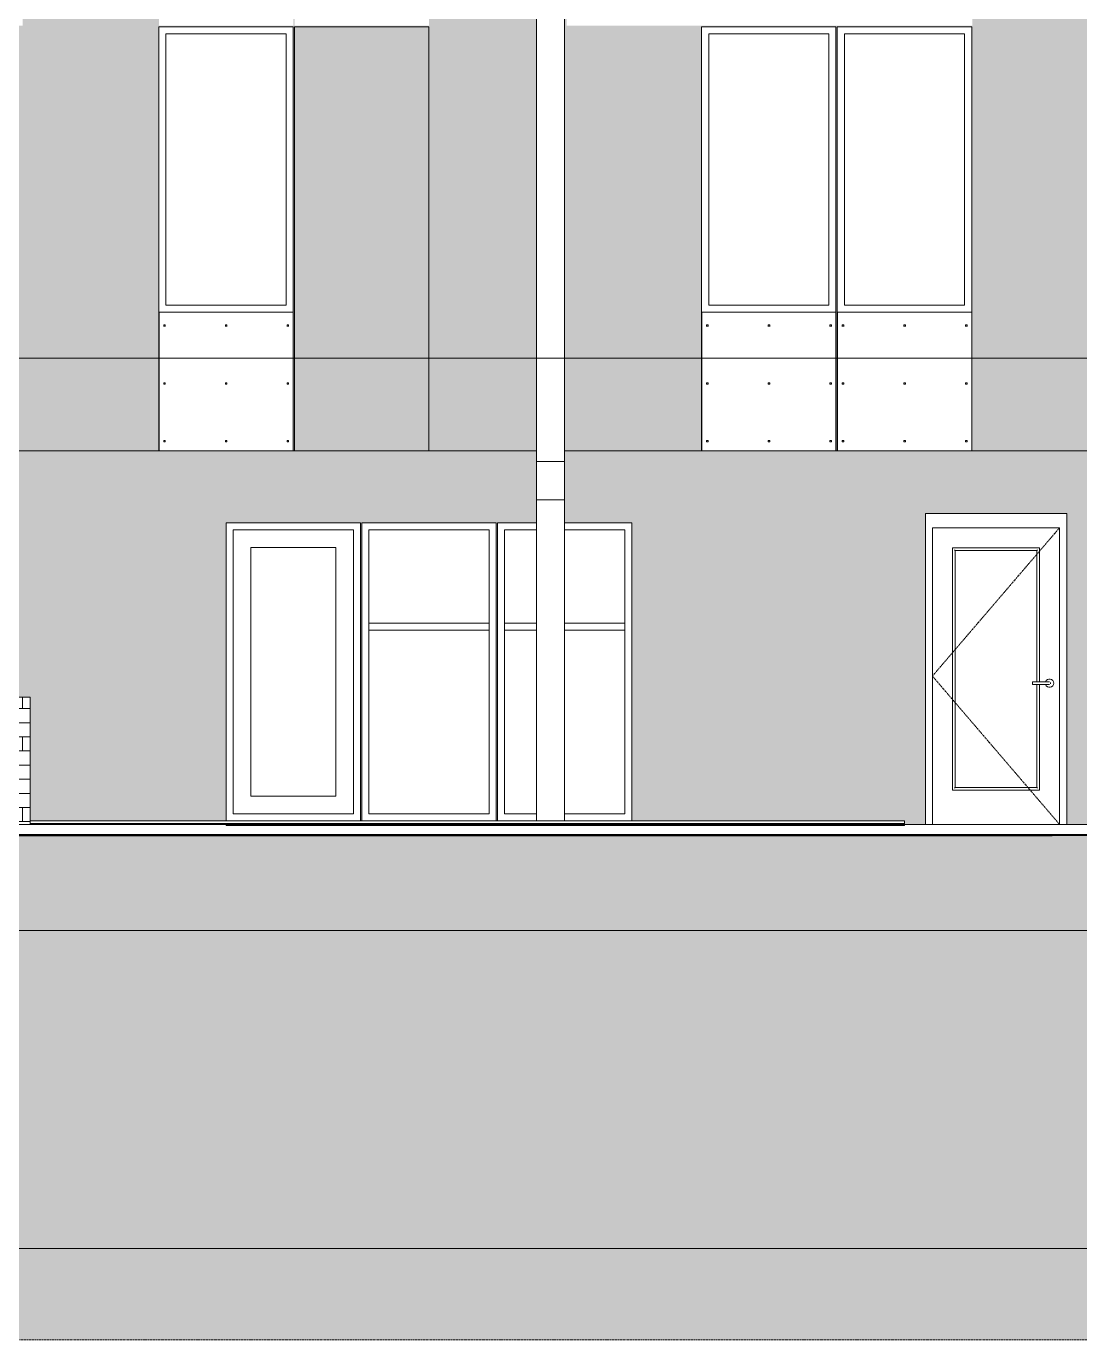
# Model space of a CAD drawing. Header units: inches. Extents: x -4169 to 1533, y -251 to 585.
# Drawn here: x -2944.1 to -2645.9, y -145.9 to 225.9 of the extents above; entities that cross this region are included whole.
import ezdxf

# ---------------------------------------------------------------- set-up
doc = ezdxf.new("R2010")
doc.units = ezdxf.units.IN
doc.header["$MEASUREMENT"] = 0
for name, pattern in [('Aligning Line 1_8_', [0.25, 0.125, -0.125]), ('Dash 1_16_', [0.125, 0.0625, -0.0625]), ('Grid Line 1_2_', [0.875, 0.5, -0.125, 0.125, -0.125])]:
    doc.linetypes.add(name, pattern=pattern)
for name, color, linetype, lineweight in [('0-1', 7, 'Continuous', 5), ('A-DOOR', 31, 'Continuous', 13), ('A-DOOR-1', 31, 'Dash 1_16_', 9), ('A-DOOR-2', 31, 'Continuous', 9), ('A-DOOR-FRAM', 31, 'Continuous', 9), ('A-FLOR', 192, 'Continuous', 13), ('A-FLOR-LEVL-1', 51, 'Grid Line 1_2_', 9), ('A-GENM', 5, 'Continuous', 9), ('A-WALL', 113, 'Continuous', 13), ('A-WALL-PATT-1', 111, 'Continuous', 9), ('C-TOPO', 7, 'Continuous', 9), ('C-TOPO-1', 250, 'Continuous', 50), ('G-ANNO-SYMB', 111, 'Aligning Line 1_8_', 9), ('G-ANNO-SYMB-1', 147, 'Aligning Line 1_8_', 9)]:
    doc.layers.add(name, color=color, linetype=linetype, lineweight=lineweight)

# ---------------------------------------------------------------- blocks, each defined once
blk = doc.blocks.new('CTR - 2nd Phase_rvt-1-BUILDING ELEVATION - WEST')
at = {"layer": 'A-FLOR-LEVL-1'}
for p, q in [((-4168.71, 132), (-1856.66, 132)), ((-4168.71, 0), (-1856.66, 0)), ((-4168.71, -30), (-1856.66, -30)), ((-4168.71, -120), (-1856.66, -120))]:
    blk.add_line(p, q, dxfattribs=at)
blk = doc.blocks.new('CTR  - Topography_rvt-1-BUILDING ELEVATION - WEST')
at = {"layer": 'C-TOPO'}
h = blk.add_hatch(dxfattribs=at)
h.set_pattern_fill('FP_6', color=256, style=0, pattern_type=2)
h.set_pattern_definition([(0, (-2936.56, 0), (24, 24), [24, -24]), (0, (-2936.56, 9), (24, 24), [24, -24]), (0, (-2936.56, 18), (24, 24), [24, -24]), (90, (-2933.56, 21), (-24, 24), [24, -24]), (90, (-2924.56, 21), (-24, 24), [24, -24]), (90, (-2915.56, 21), (-24, 24), [24, -24])])
h.paths.add_polyline_path([(-3984.99, -145.85), (-1953.4, -145.85), (-1953.4, -1.09), (-1969.95, -1.08), (-2011.33, -0.84), (-2066.39, -0.87), (-2097.03, -1.51), (-2578.71, -2.92), (-2634.34, -2.92), (-2653.71, -3), (-3639.93, -3), (-3847.12, -22.5), (-3898.72, -18.12), (-3984.99, -4.1), (-3984.99, -61.75)], flags=0)
at = {"layer": 'A-FLOR-LEVL-1'}
for p, q in [((-4168.71, 0), (-1856.66, 0)), ((-4168.71, -120), (-1856.66, -120))]:
    blk.add_line(p, q, dxfattribs=at)
at = {"layer": 'C-TOPO'}
for p, q in [((-2835.44, -3), (-3488.86, -3)), ((-2783.25, -3), (-2835.44, -3)), ((-2783.25, -3), (-2760.06, -3)), ((-2713.07, -3), (-2760.06, -3)), ((-2694.92, -3), (-2713.07, -3)), ((-2694.92, -3), (-2653.71, -3)), ((-2687.77, -3), (-2618.72, -2.72)), ((-2653.71, -3), (-2634.34, -2.92)), ((-2653.05, -3), (-2653.71, -3))]:
    blk.add_line(p, q, dxfattribs=at)
at = {"layer": 'C-TOPO-1'}
for p, q in [((-3488.86, -3), (-2835.44, -3)), ((-2835.44, -3), (-2783.25, -3)), ((-2783.25, -3), (-2760.06, -3)), ((-2760.06, -3), (-2713.07, -3)), ((-2713.07, -3), (-2694.92, -3)), ((-2694.92, -3), (-2653.71, -3)), ((-2653.71, -3), (-2634.34, -2.92))]:
    blk.add_line(p, q, dxfattribs=at)
at = {"layer": 'G-ANNO-SYMB-1'}
blk.add_line((-1953.4, 0), (-4072, 0), dxfattribs=at)
blk = doc.blocks.new('CTR - 1st Phase - Common Walls_rvt-1-BUILDING ELEVATION - WEST')
at = {"layer": 'A-FLOR-LEVL-1'}
for p, q in [((-4168.71, 132), (-1856.66, 132)), ((-4168.71, 0), (-1856.66, 0)), ((-4168.71, -30), (-1856.66, -30)), ((-4168.71, -120), (-1856.66, -120))]:
    blk.add_line(p, q, dxfattribs=at)
at = {"layer": 'G-ANNO-SYMB-1'}
blk.add_line((-1953.4, 0), (-4072, 0), dxfattribs=at)
blk = doc.blocks.new('Door-Passage-Single-Full_Lite - 1-1770590-BUILDING ELEVATION - WEST')
at = {"layer": 'A-DOOR'}
for p, q in [((-2681.94, 78.31), (-2681.94, 9.69)), ((-2657.31, 78.31), (-2681.94, 78.31)), ((-2657.31, 40.38), (-2657.31, 78.31)), ((-2681.15, 10.47), (-2681.15, 77.53)), ((-2681.15, 77.53), (-2658.1, 77.53)), ((-2658.1, 77.53), (-2658.1, 40.39)), ((-2658.1, 39.61), (-2658.1, 10.47)), ((-2657.31, 9.69), (-2657.31, 39.62)), ((-2681.94, 9.69), (-2657.31, 9.69)), ((-2658.1, 10.47), (-2681.15, 10.47))]:
    blk.add_line(p, q, dxfattribs=at)
for points, knots in [([(-2681.86, 78.24), (-2681.87, 78.24), (-2681.88, 78.25), (-2681.89, 78.27), (-2681.9, 78.27), (-2681.9, 78.28), (-2681.91, 78.29), (-2681.92, 78.29), (-2681.92, 78.3), (-2681.93, 78.3), (-2681.93, 78.31), (-2681.94, 78.31), (-2681.94, 78.31), (-2681.94, 78.31)], [0, 0, 0, 0, 0.166667, 0.25, 0.333333, 0.375, 0.416667, 0.5, 0.583333, 0.666667, 0.75, 0.833333, 1, 1, 1, 1]), ([(-2657.31, 78.31), (-2657.31, 78.31), (-2657.31, 78.31), (-2657.32, 78.31), (-2657.32, 78.3), (-2657.33, 78.3), (-2657.33, 78.29), (-2657.34, 78.29), (-2657.34, 78.28), (-2657.35, 78.27), (-2657.36, 78.27), (-2657.37, 78.25), (-2657.38, 78.24), (-2657.39, 78.24)], [-1, -1, -1, -1, -0.833333, -0.75, -0.666667, -0.583333, -0.5, -0.416667, -0.375, -0.333333, -0.25, -0.166667, 0, 0, 0, 0]), ([(-2681.15, 77.53), (-2681.15, 77.53), (-2681.16, 77.53), (-2681.17, 77.54), (-2681.18, 77.55), (-2681.19, 77.57), (-2681.2, 77.58), (-2681.21, 77.59), (-2681.23, 77.6), (-2681.25, 77.62), (-2681.26, 77.64), (-2681.28, 77.65), (-2681.31, 77.68), (-2681.33, 77.71), (-2681.35, 77.72)], [0, 0, 0, 0, 0.166667, 0.25, 0.333333, 0.416667, 0.458333, 0.5, 0.583333, 0.666667, 0.708333, 0.75, 0.833333, 1, 1, 1, 1]), ([(-2657.9, 77.72), (-2657.92, 77.71), (-2657.94, 77.68), (-2657.98, 77.65), (-2658, 77.63), (-2658.01, 77.61), (-2658.02, 77.6), (-2658.04, 77.59), (-2658.05, 77.58), (-2658.06, 77.57), (-2658.07, 77.55), (-2658.08, 77.54), (-2658.09, 77.53), (-2658.1, 77.53), (-2658.1, 77.53)], [-1, -1, -1, -1, -0.833333, -0.75, -0.666667, -0.625, -0.583333, -0.5, -0.458333, -0.416667, -0.333333, -0.25, -0.166667, 0, 0, 0, 0]), ([(-2681.86, 9.76), (-2681.87, 9.76), (-2681.88, 9.75), (-2681.89, 9.73), (-2681.9, 9.73), (-2681.9, 9.72), (-2681.91, 9.71), (-2681.92, 9.71), (-2681.92, 9.7), (-2681.93, 9.7), (-2681.93, 9.69), (-2681.94, 9.69), (-2681.94, 9.69), (-2681.94, 9.69)], [0, 0, 0, 0, 0.166667, 0.25, 0.333333, 0.375, 0.416667, 0.5, 0.583333, 0.666667, 0.75, 0.833333, 1, 1, 1, 1]), ([(-2681.15, 10.47), (-2681.15, 10.47), (-2681.16, 10.47), (-2681.17, 10.46), (-2681.18, 10.45), (-2681.19, 10.43), (-2681.2, 10.42), (-2681.21, 10.41), (-2681.23, 10.4), (-2681.25, 10.38), (-2681.26, 10.36), (-2681.28, 10.35), (-2681.31, 10.32), (-2681.33, 10.29), (-2681.35, 10.28)], [0, 0, 0, 0, 0.166667, 0.25, 0.333333, 0.416667, 0.458333, 0.5, 0.583333, 0.666667, 0.708333, 0.75, 0.833333, 1, 1, 1, 1]), ([(-2658.1, 10.47), (-2658.1, 10.47), (-2658.09, 10.47), (-2658.08, 10.46), (-2658.07, 10.45), (-2658.06, 10.43), (-2658.05, 10.42), (-2658.04, 10.41), (-2658.02, 10.4), (-2658, 10.38), (-2657.99, 10.36), (-2657.97, 10.35), (-2657.94, 10.32), (-2657.92, 10.29), (-2657.9, 10.28)], [0, 0, 0, 0, 0.166667, 0.25, 0.333333, 0.416667, 0.458333, 0.5, 0.583333, 0.666667, 0.708333, 0.75, 0.833333, 1, 1, 1, 1]), ([(-2657.39, 9.76), (-2657.38, 9.76), (-2657.37, 9.75), (-2657.36, 9.73), (-2657.35, 9.73), (-2657.34, 9.72), (-2657.34, 9.71), (-2657.33, 9.71), (-2657.33, 9.7), (-2657.32, 9.7), (-2657.32, 9.69), (-2657.31, 9.69), (-2657.31, 9.69), (-2657.31, 9.69)], [0, 0, 0, 0, 0.166667, 0.25, 0.333333, 0.375, 0.416667, 0.5, 0.583333, 0.666667, 0.75, 0.833333, 1, 1, 1, 1])]:
    blk.add_open_spline(points, degree=3, knots=knots, dxfattribs=at)
at = {"layer": 'A-DOOR-1'}
for p, q in [((-2651.62, 84), (-2687.62, 42)), ((-2687.62, 42), (-2651.62, 0))]:
    blk.add_line(p, q, dxfattribs=at)
at = {"layer": 'A-DOOR-2'}
for p, q in [((-2651.62, 84), (-2687.62, 84)), ((-2687.62, 84), (-2687.62, 0)), ((-2651.62, 0), (-2651.62, 84)), ((-2655.17, 40.39), (-2659.3, 40.39)), ((-2659.3, 40), (-2659.3, 40.39)), ((-2659.3, 39.61), (-2659.3, 40)), ((-2659.3, 39.61), (-2655.17, 39.61))]:
    blk.add_line(p, q, dxfattribs=at)
at = {"layer": 'A-DOOR-2', "flags": 128}
for points in [[(-2654.58, 40.39), (-2654.58, 40.39), (-2654.58, 40.39), (-2654.58, 40.39), (-2654.59, 40.39), (-2654.59, 40.39), (-2654.59, 40.39), (-2654.6, 40.39), (-2654.61, 40.39), (-2654.62, 40.39), (-2654.62, 40.39), (-2654.63, 40.39), (-2654.64, 40.39), (-2654.66, 40.39), (-2654.67, 40.39), (-2654.68, 40.39), (-2654.69, 40.39), (-2654.71, 40.39), (-2654.72, 40.39), (-2654.74, 40.39), (-2654.76, 40.39), (-2654.77, 40.39), (-2654.79, 40.39), (-2654.81, 40.39), (-2654.83, 40.39), (-2654.85, 40.39), (-2654.87, 40.39), (-2654.89, 40.39), (-2654.91, 40.39), (-2654.93, 40.39), (-2654.95, 40.39), (-2654.98, 40.39), (-2655, 40.39), (-2655.02, 40.39), (-2655.04, 40.39), (-2655.07, 40.39), (-2655.09, 40.39), (-2655.11, 40.39), (-2655.14, 40.39), (-2655.16, 40.39), (-2655.17, 40.39)], [(-2655.17, 39.61), (-2655.14, 39.61), (-2655.12, 39.61), (-2655.1, 39.61), (-2655.07, 39.61), (-2655.05, 39.61), (-2655.03, 39.61), (-2655, 39.61), (-2654.98, 39.61), (-2654.96, 39.61), (-2654.94, 39.61), (-2654.92, 39.61), (-2654.9, 39.61), (-2654.87, 39.61), (-2654.85, 39.61), (-2654.83, 39.61), (-2654.82, 39.61), (-2654.8, 39.61), (-2654.78, 39.61), (-2654.76, 39.61), (-2654.74, 39.61), (-2654.73, 39.61), (-2654.71, 39.61), (-2654.7, 39.61), (-2654.68, 39.61), (-2654.67, 39.61), (-2654.66, 39.61), (-2654.65, 39.61), (-2654.64, 39.61), (-2654.63, 39.61), (-2654.62, 39.61), (-2654.61, 39.61), (-2654.6, 39.61), (-2654.6, 39.61), (-2654.59, 39.61), (-2654.59, 39.61), (-2654.58, 39.61), (-2654.58, 39.61), (-2654.58, 39.61), (-2654.58, 39.61)]]:
    blk.add_lwpolyline(points, dxfattribs=at)
at = {"layer": 'A-DOOR-2'}
for centre, radius, start, end in [((-2654.48, 40), 1.18, 360, 160.3657), ((-2654.48, 40), 1.18, 199.5633, 360), ((-2654.58, 40), 0.394, 75, 90), ((-2654.58, 40), 0.394, 270, 285), ((-2654.58, 40), 0.394, 0, 30), ((-2654.58, 40), 0.394, 330, 0)]:
    blk.add_arc(centre, radius, start, end, dxfattribs=at)
at = {"layer": 'A-DOOR-FRAM'}
for p, q in [((-2687.62, 84), (-2687.62, 0)), ((-2687.62, 84), (-2651.62, 84)), ((-2651.62, 84), (-2651.62, 0))]:
    blk.add_line(p, q, dxfattribs=at)
blk = doc.blocks.new('_THE_ WINDOW _ DOOR - hvac panel-1942384-BUILDING ELEVATION - WEST')
at = {"layer": 'A-GENM'}
h = blk.add_hatch(dxfattribs=at)
h.set_pattern_fill('FP_17', color=256, style=0, pattern_type=2)
h.set_pattern_definition([(0, (-2842.923, 170.437), (1, 1), [0.5, -1.5]), (90, (-2842.673, 170.187), (-1, 1), [0.5, -1.5])])
h.paths.add_polyline_path([(-2830.11, 105.75), (-2830.11, 225.75), (-2868.14, 225.75), (-2868.14, 105.75)], flags=0)
for p, q in [((-2830.11, 225.75), (-2868.14, 225.75)), ((-2868.14, 225.75), (-2868.14, 105.75)), ((-2830.11, 105.75), (-2830.11, 225.75)), ((-2868.14, 105.75), (-2830.11, 105.75))]:
    blk.add_line(p, q, dxfattribs=at)
blk = doc.blocks.new('_THE_ WINDOW _ DOOR - Window - 2nd _ 3rd Floors-1942383-BUILDING ELEVATION - WEST')
at = {"layer": 'A-GENM'}
h = blk.add_hatch(dxfattribs=at)
h.set_pattern_fill('FP_15', color=256, style=0, pattern_type=2)
h.set_pattern_definition([(180, (-2409.08, 283.55), (38.4, 120.38), [0.392, -38.007]), (180, (-2409.08, 283.95), (38.4, 120.38), [0.392, -38.007]), (180, (-2409.08, 299.91), (38.4, 120.38), [0.392, -38.007]), (180, (-2409.08, 300.3), (38.4, 120.38), [0.392, -38.007]), (180, (-2409.08, 316.27), (38.4, 120.38), [0.392, -38.007]), (180, (-2409.08, 316.66), (38.4, 120.38), [0.392, -38.007]), (180, (-2409.08, 332.62), (38.4, 120.38), [0.392, -38.007]), (180, (-2409.08, 333.02), (38.4, 120.38), [0.392, -38.007]), (180, (-2409.08, 348.98), (38.4, 120.38), [0.392, -38.007]), (180, (-2409.08, 349.38), (38.4, 120.38), [0.392, -38.007]), (180, (-2409.08, 365.34), (38.4, 120.38), [0.392, -38.007]), (180, (-2409.08, 365.73), (38.4, 120.375), [0.392, -38.007]), (180, (-2409.08, 381.7), (38.4, 120.375), [0.392, -38.007]), (180, (-2409.08, 382.09), (38.4, 120.375), [0.392, -38.007]), (180, (-2409.08, 398.05), (38.4, 120.375), [0.392, -38.007]), (180, (-2409.08, 398.45), (38.4, 120.375), [0.392, -38.007]), (180, (-2426.53, 283.55), (38.4, 120.38), [0.392, -38.007]), (180, (-2426.53, 283.95), (38.4, 120.38), [0.392, -38.007]), (180, (-2426.53, 299.91), (38.4, 120.38), [0.392, -38.007]), (180, (-2426.53, 300.3), (38.4, 120.38), [0.392, -38.007]), (180, (-2426.53, 316.27), (38.4, 120.38), [0.392, -38.007]), (180, (-2426.53, 316.66), (38.4, 120.38), [0.392, -38.007]), (180, (-2426.53, 332.62), (38.4, 120.38), [0.392, -38.007]), (180, (-2426.53, 333.02), (38.4, 120.38), [0.392, -38.007]), (180, (-2426.53, 348.98), (38.4, 120.38), [0.392, -38.007]), (180, (-2426.53, 349.38), (38.4, 120.38), [0.392, -38.007]), (180, (-2426.53, 365.34), (38.4, 120.375), [0.392, -38.007]), (180, (-2426.53, 365.73), (38.4, 120.375), [0.392, -38.007]), (180, (-2426.53, 381.7), (38.4, 120.375), [0.392, -38.007]), (180, (-2426.53, 382.09), (38.4, 120.375), [0.392, -38.007]), (180, (-2426.53, 398.05), (38.4, 120.375), [0.392, -38.007]), (180, (-2426.53, 398.45), (38.4, 120.375), [0.392, -38.007]), (180, (-2443.98, 283.55), (38.4, 120.38), [0.392, -38.007]), (180, (-2443.98, 283.95), (38.4, 120.38), [0.392, -38.007]), (180, (-2443.98, 299.91), (38.4, 120.38), [0.392, -38.007]), (180, (-2443.98, 300.3), (38.4, 120.38), [0.392, -38.007]), (180, (-2443.98, 316.27), (38.4, 120.38), [0.392, -38.007]), (180, (-2443.98, 316.66), (38.4, 120.38), [0.392, -38.007]), (180, (-2443.98, 332.62), (38.4, 120.38), [0.392, -38.007]), (180, (-2443.98, 333.02), (38.4, 120.38), [0.392, -38.007]), (180, (-2443.98, 348.98), (38.4, 120.38), [0.392, -38.007]), (180, (-2443.98, 349.38), (38.4, 120.38), [0.392, -38.007]), (180, (-2443.98, 365.34), (38.4, 120.375), [0.392, -38.007]), (180, (-2443.98, 365.73), (38.4, 120.375), [0.392, -38.007]), (180, (-2443.98, 381.7), (38.4, 120.375), [0.392, -38.007]), (180, (-2443.98, 382.09), (38.4, 120.375), [0.392, -38.007]), (180, (-2443.98, 398.05), (38.4, 120.375), [0.392, -38.007]), (180, (-2443.98, 398.45), (38.4, 120.375), [0.392, -38.007]), (90, (-2407.336, 281), (38.4, -2e-15), [120, -0.375]), (90, (-2407.71, 281), (38.4, -2e-15), [120, -0.375]), (90, (-2409.077, 283.554), (38.4, -2e-15), [0.392, -119.982]), (90, (-2409.077, 299.91), (38.4, -2e-15), [0.392, -119.982]), (90, (-2409.077, 316.268), (38.4, -2e-15), [0.392, -119.982]), (90, (-2409.077, 332.625), (38.4, -2e-15), [0.392, -119.982]), (90, (-2409.077, 348.982), (38.4, -2e-15), [0.392, -119.982]), (90, (-2409.077, 365.34), (38.4, -2e-15), [0.392, -119.982]), (90, (-2409.077, 381.697), (38.4, -2e-15), [0.393, -119.983]), (90, (-2409.077, 398.054), (38.4, -2e-15), [0.392, -119.982]), (90, (-2409.47, 283.554), (38.4, -2e-15), [0.392, -119.982]), (90, (-2409.47, 299.91), (38.4, -2e-15), [0.392, -119.982]), (90, (-2409.47, 316.268), (38.4, -2e-15), [0.392, -119.982]), (90, (-2409.47, 332.625), (38.4, -2e-15), [0.392, -119.982]), (90, (-2409.47, 348.982), (38.4, -2e-15), [0.392, -119.982]), (90, (-2409.47, 365.34), (38.4, -2e-15), [0.392, -119.982]), (90, (-2409.47, 381.697), (38.4, -2e-15), [0.393, -119.983]), (90, (-2409.47, 398.054), (38.4, -2e-15), [0.392, -119.982]), (90, (-2426.527, 283.554), (38.4, -2e-15), [0.392, -119.982]), (90, (-2426.527, 299.91), (38.4, -2e-15), [0.392, -119.982]), (90, (-2426.527, 316.268), (38.4, -2e-15), [0.392, -119.982]), (90, (-2426.527, 332.625), (38.4, -2e-15), [0.392, -119.982]), (90, (-2426.527, 348.982), (38.4, -2e-15), [0.392, -119.982]), (90, (-2426.527, 365.34), (38.4, -2e-15), [0.392, -119.982]), (90, (-2426.527, 381.697), (38.4, -2e-15), [0.393, -119.983]), (90, (-2426.527, 398.054), (38.4, -2e-15), [0.392, -119.982]), (90, (-2426.92, 283.554), (38.4, -2e-15), [0.392, -119.982]), (90, (-2426.92, 299.91), (38.4, -2e-15), [0.392, -119.982]), (90, (-2426.92, 316.268), (38.4, -2e-15), [0.392, -119.982]), (90, (-2426.92, 332.625), (38.4, -2e-15), [0.392, -119.982]), (90, (-2426.92, 348.982), (38.4, -2e-15), [0.392, -119.982]), (90, (-2426.92, 365.34), (38.4, -2e-15), [0.392, -119.982]), (90, (-2426.92, 381.697), (38.4, -2e-15), [0.393, -119.983]), (90, (-2426.92, 398.054), (38.4, -2e-15), [0.392, -119.982]), (90, (-2443.977, 283.554), (38.4, -2e-15), [0.392, -119.982]), (90, (-2443.977, 299.91), (38.4, -2e-15), [0.392, -119.982]), (90, (-2443.977, 316.268), (38.4, -2e-15), [0.392, -119.982]), (90, (-2443.977, 332.625), (38.4, -2e-15), [0.392, -119.982]), (90, (-2443.977, 348.982), (38.4, -2e-15), [0.392, -119.982]), (90, (-2443.977, 365.34), (38.4, -2e-15), [0.392, -119.982]), (90, (-2443.977, 381.697), (38.4, -2e-15), [0.393, -119.983]), (90, (-2443.977, 398.054), (38.4, -2e-15), [0.392, -119.982]), (90, (-2444.37, 283.554), (38.4, -2e-15), [0.392, -119.982]), (90, (-2444.37, 299.91), (38.4, -2e-15), [0.392, -119.982]), (90, (-2444.37, 316.268), (38.4, -2e-15), [0.392, -119.982]), (90, (-2444.37, 332.625), (38.4, -2e-15), [0.392, -119.982]), (90, (-2444.37, 348.982), (38.4, -2e-15), [0.392, -119.982]), (90, (-2444.37, 365.34), (38.4, -2e-15), [0.392, -119.982]), (90, (-2444.37, 381.697), (38.4, -2e-15), [0.393, -119.983]), (90, (-2444.37, 398.054), (38.4, -2e-15), [0.392, -119.982]), (0, (-2445.74, 280.62), (38.4, 120.38), [38.025, -0.375]), (0, (-2445.74, 281), (38.4, 120.38), [38.025, -0.375])])
h.paths.add_polyline_path([(-2405.34, 226.12), (-2369.31, 226.12), (-2369.31, 265.37), (-2407.34, 265.37), (-2407.34, 226.12)], flags=0)
for p, q in [((-2407.34, 346.12), (-2407.34, 265.37)), ((-2369.31, 346.12), (-2407.34, 346.12)), ((-2369.31, 265.37), (-2369.31, 346.12)), ((-2405.34, 344.12), (-2371.31, 344.12)), ((-2405.34, 267.37), (-2405.34, 344.12)), ((-2371.31, 344.12), (-2371.31, 267.37)), ((-2407.34, 265.37), (-2407.34, 226.12)), ((-2407.34, 265.37), (-2369.31, 265.37)), ((-2371.31, 267.37), (-2405.34, 267.37)), ((-2369.31, 226.12), (-2369.31, 265.37)), ((-2407.34, 226.12), (-2369.31, 226.12))]:
    blk.add_line(p, q, dxfattribs=at)
blk = doc.blocks.new('_THE_ WINDOW _ DOOR - Door - 1st Floor-1942389-BUILDING ELEVATION - WEST')
at = {"layer": 'A-GENM'}
for p, q in [((-3252.7, 85.37), (-3290.72, 85.37)), ((-3290.72, 85.37), (-3290.72, 1)), ((-3288.72, 3), (-3288.72, 83.37)), ((-3288.72, 83.37), (-3254.7, 83.37)), ((-3254.7, 83.37), (-3254.7, 3)), ((-3252.7, 1), (-3252.7, 85.37)), ((-3283.72, 8), (-3283.72, 78.37)), ((-3283.72, 78.37), (-3259.7, 78.37)), ((-3259.7, 78.37), (-3259.7, 8)), ((-3259.7, 8), (-3283.72, 8)), ((-3254.7, 3), (-3288.72, 3))]:
    blk.add_line(p, q, dxfattribs=at)
blk = doc.blocks.new('_THE_ WINDOW _ DOOR - Window - 1st Floor-1942391-BUILDING ELEVATION - WEST')
at = {"layer": 'A-GENM'}
for p, q in [((-2811.1, 85.37), (-2849.12, 85.37)), ((-2849.12, 85.37), (-2849.12, 1)), ((-2847.12, 3), (-2847.12, 83.37)), ((-2847.12, 83.37), (-2813.1, 83.37)), ((-2813.1, 83.37), (-2813.1, 3)), ((-2811.1, 1), (-2811.1, 85.37)), ((-2847.12, 57), (-2847.12, 55)), ((-2813.1, 57), (-2847.12, 57)), ((-2813.1, 55), (-2813.1, 57)), ((-2847.12, 55), (-2813.1, 55)), ((-2813.1, 3), (-2847.12, 3))]:
    blk.add_line(p, q, dxfattribs=at)
blk = doc.blocks.new('077123 - Manufactured Gutters and Downspouts - 077123 - Manufactured Gutters and Downspouts-V10-BUILDING ELEVATION - WEST')
at = {"layer": 'A-GENM'}
for p, q in [((-2772.54, 413.51), (-2751.02, 413.51)), ((-2772.54, 413.51), (-2772.54, 395.11)), ((-2751.02, 413.51), (-2751.02, 395.11)), ((-2772.54, 395.11), (-2769.19, 384.1)), ((-2751.02, 395.11), (-2772.54, 395.11)), ((-2751.02, 395.11), (-2754.38, 384.1)), ((-2754.38, 384.1), (-2769.19, 384.1)), ((-2765.78, 384.1), (-2765.78, 371.1)), ((-2757.78, 365.5), (-2757.78, 384.1)), ((-2765.78, 371.1), (-2799.71, 358.75)), ((-2791.71, 353.15), (-2757.78, 365.5)), ((-2799.71, 358.75), (-2799.71, 353.15)), ((-2799.71, 102.78), (-2799.71, 353.15)), ((-2791.71, 353.15), (-2799.71, 353.15)), ((-2799.71, 353.15), (-2791.71, 353.15)), ((-2791.71, 353.15), (-2791.71, 102.78)), ((-2799.71, 91.91), (-2799.71, 102.78)), ((-2791.71, 102.78), (-2799.71, 102.78)), ((-2791.71, 102.78), (-2791.71, 91.91)), ((-2799.71, 1), (-2799.71, 91.91)), ((-2791.71, 91.91), (-2799.71, 91.91)), ((-2791.71, 91.91), (-2791.71, 1))]:
    blk.add_line(p, q, dxfattribs=at)
blk = doc.blocks.new('_THE_ WINDOW _ DOOR - Window - 1st Floor-V16-BUILDING ELEVATION - WEST')
at = {"layer": 'A-GENM'}
for p, q in [((-2799.71, 85.37), (-2810.72, 85.37)), ((-2810.72, 85.37), (-2810.72, 1)), ((-2808.72, 3), (-2808.72, 83.37)), ((-2808.72, 83.37), (-2799.71, 83.37)), ((-2772.7, 85.37), (-2791.71, 85.37)), ((-2791.71, 83.37), (-2774.7, 83.37)), ((-2774.7, 83.37), (-2774.7, 3)), ((-2772.7, 1), (-2772.7, 85.37)), ((-2808.72, 57), (-2808.72, 55)), ((-2799.71, 57), (-2808.72, 57)), ((-2774.7, 57), (-2791.71, 57)), ((-2774.7, 55), (-2774.7, 57)), ((-2808.72, 55), (-2799.71, 55)), ((-2791.71, 55), (-2774.7, 55)), ((-2799.71, 3), (-2808.72, 3)), ((-2774.7, 3), (-2791.71, 3))]:
    blk.add_line(p, q, dxfattribs=at)

msp = doc.modelspace()

# ---------------------------------------------------------------- hatches: boundary and pattern name
at = {"layer": 'A-WALL-PATT-1'}
h = msp.add_hatch(dxfattribs=at)
h.set_pattern_fill('FP_1', color=256, style=0, pattern_type=2)
h.set_pattern_definition([(0, (-3865.17, 108.3), (-38.4, 120.375), [0.392, -38.007]), (0, (-3865.17, 108.7), (-38.4, 120.375), [0.392, -38.007]), (0, (-3865.17, 124.66), (-38.4, 120.375), [0.392, -38.007]), (0, (-3865.17, 125.05), (-38.4, 120.375), [0.392, -38.007]), (0, (-3865.17, 141.02), (-38.4, 120.375), [0.392, -38.007]), (0, (-3865.17, 141.41), (-38.4, 120.375), [0.392, -38.007]), (0, (-3865.17, 157.38), (-38.4, 120.375), [0.392, -38.007]), (0, (-3865.17, 157.77), (-38.4, 120.375), [0.392, -38.007]), (0, (-3865.17, 173.73), (-38.4, 120.375), [0.392, -38.007]), (0, (-3865.17, 174.12), (-38.4, 120.375), [0.392, -38.007]), (0, (-3865.17, 190.09), (-38.4, 120.375), [0.392, -38.007]), (0, (-3865.17, 190.48), (-38.4, 120.375), [0.392, -38.007]), (0, (-3865.17, 206.45), (-38.4, 120.375), [0.392, -38.007]), (0, (-3865.17, 206.84), (-38.4, 120.375), [0.392, -38.007]), (0, (-3865.17, 222.8), (-38.4, 120.375), [0.392, -38.007]), (0, (-3865.17, 223.2), (-38.4, 120.375), [0.392, -38.007]), (0, (-3847.72, 108.3), (-38.4, 120.375), [0.392, -38.007]), (0, (-3847.72, 108.7), (-38.4, 120.375), [0.392, -38.007]), (0, (-3847.72, 124.66), (-38.4, 120.375), [0.392, -38.007]), (0, (-3847.72, 125.05), (-38.4, 120.375), [0.392, -38.007]), (0, (-3847.72, 141.02), (-38.4, 120.375), [0.392, -38.007]), (0, (-3847.72, 141.41), (-38.4, 120.375), [0.392, -38.007]), (0, (-3847.72, 157.38), (-38.4, 120.375), [0.392, -38.007]), (0, (-3847.72, 157.77), (-38.4, 120.375), [0.392, -38.007]), (0, (-3847.72, 173.73), (-38.4, 120.375), [0.392, -38.007]), (0, (-3847.72, 174.12), (-38.4, 120.375), [0.392, -38.007]), (0, (-3847.72, 190.09), (-38.4, 120.375), [0.392, -38.007]), (0, (-3847.72, 190.48), (-38.4, 120.375), [0.392, -38.007]), (0, (-3847.72, 206.45), (-38.4, 120.375), [0.392, -38.007]), (0, (-3847.72, 206.84), (-38.4, 120.375), [0.392, -38.007]), (0, (-3847.72, 222.8), (-38.4, 120.375), [0.392, -38.007]), (0, (-3847.72, 223.2), (-38.4, 120.375), [0.392, -38.007]), (0, (-3830.27, 108.3), (-38.4, 120.375), [0.392, -38.007]), (0, (-3830.27, 108.7), (-38.4, 120.375), [0.392, -38.007]), (0, (-3830.27, 124.66), (-38.4, 120.375), [0.392, -38.007]), (0, (-3830.27, 125.05), (-38.4, 120.375), [0.392, -38.007]), (0, (-3830.27, 141.02), (-38.4, 120.375), [0.392, -38.007]), (0, (-3830.27, 141.41), (-38.4, 120.375), [0.392, -38.007]), (0, (-3830.27, 157.38), (-38.4, 120.375), [0.392, -38.007]), (0, (-3830.27, 157.77), (-38.4, 120.375), [0.392, -38.007]), (0, (-3830.27, 173.73), (-38.4, 120.375), [0.392, -38.007]), (0, (-3830.27, 174.12), (-38.4, 120.375), [0.392, -38.007]), (0, (-3830.27, 190.09), (-38.4, 120.375), [0.392, -38.007]), (0, (-3830.27, 190.48), (-38.4, 120.375), [0.392, -38.007]), (0, (-3830.27, 206.45), (-38.4, 120.375), [0.392, -38.007]), (0, (-3830.27, 206.84), (-38.4, 120.375), [0.392, -38.007]), (0, (-3830.27, 222.8), (-38.4, 120.375), [0.392, -38.007]), (0, (-3830.27, 223.2), (-38.4, 120.375), [0.392, -38.007]), (90, (-3866.91, 105.75), (-38.4, 2e-15), [120, -0.375]), (90, (-3866.536, 105.75), (-38.4, 2e-15), [120, -0.375]), (90, (-3865.17, 108.304), (-38.4, 2e-15), [0.392, -119.982]), (90, (-3865.17, 124.66), (-38.4, 2e-15), [0.392, -119.982]), (90, (-3865.17, 141.018), (-38.4, 2e-15), [0.392, -119.982]), (90, (-3865.17, 157.375), (-38.4, 2e-15), [0.392, -119.982]), (90, (-3865.17, 173.732), (-38.4, 2e-15), [0.392, -119.982]), (90, (-3865.17, 190.09), (-38.4, 2e-15), [0.393, -119.983]), (90, (-3865.17, 206.447), (-38.4, 2e-15), [0.392, -119.982]), (90, (-3865.17, 222.804), (-38.4, 2e-15), [0.392, -119.982]), (90, (-3864.777, 108.304), (-38.4, 2e-15), [0.392, -119.982]), (90, (-3864.777, 124.66), (-38.4, 2e-15), [0.392, -119.982]), (90, (-3864.777, 141.018), (-38.4, 2e-15), [0.392, -119.982]), (90, (-3864.777, 157.375), (-38.4, 2e-15), [0.392, -119.982]), (90, (-3864.777, 173.732), (-38.4, 2e-15), [0.392, -119.982]), (90, (-3864.777, 190.09), (-38.4, 2e-15), [0.393, -119.983]), (90, (-3864.777, 206.447), (-38.4, 2e-15), [0.392, -119.982]), (90, (-3864.777, 222.804), (-38.4, 2e-15), [0.392, -119.982]), (90, (-3847.72, 108.304), (-38.4, 2e-15), [0.392, -119.982]), (90, (-3847.72, 124.66), (-38.4, 2e-15), [0.392, -119.982]), (90, (-3847.72, 141.018), (-38.4, 2e-15), [0.392, -119.982]), (90, (-3847.72, 157.375), (-38.4, 2e-15), [0.392, -119.982]), (90, (-3847.72, 173.732), (-38.4, 2e-15), [0.392, -119.982]), (90, (-3847.72, 190.09), (-38.4, 2e-15), [0.393, -119.983]), (90, (-3847.72, 206.447), (-38.4, 2e-15), [0.392, -119.982]), (90, (-3847.72, 222.804), (-38.4, 2e-15), [0.392, -119.982]), (90, (-3847.327, 108.304), (-38.4, 2e-15), [0.392, -119.982]), (90, (-3847.327, 124.66), (-38.4, 2e-15), [0.392, -119.982]), (90, (-3847.327, 141.018), (-38.4, 2e-15), [0.392, -119.982]), (90, (-3847.327, 157.375), (-38.4, 2e-15), [0.392, -119.982]), (90, (-3847.327, 173.732), (-38.4, 2e-15), [0.392, -119.982]), (90, (-3847.327, 190.09), (-38.4, 2e-15), [0.393, -119.983]), (90, (-3847.327, 206.447), (-38.4, 2e-15), [0.392, -119.982]), (90, (-3847.327, 222.804), (-38.4, 2e-15), [0.392, -119.982]), (90, (-3830.27, 108.304), (-38.4, 2e-15), [0.392, -119.982]), (90, (-3830.27, 124.66), (-38.4, 2e-15), [0.392, -119.982]), (90, (-3830.27, 141.018), (-38.4, 2e-15), [0.392, -119.982]), (90, (-3830.27, 157.375), (-38.4, 2e-15), [0.392, -119.982]), (90, (-3830.27, 173.732), (-38.4, 2e-15), [0.392, -119.982]), (90, (-3830.27, 190.09), (-38.4, 2e-15), [0.393, -119.983]), (90, (-3830.27, 206.447), (-38.4, 2e-15), [0.392, -119.982]), (90, (-3830.27, 222.804), (-38.4, 2e-15), [0.392, -119.982]), (90, (-3829.877, 108.304), (-38.4, 2e-15), [0.392, -119.982]), (90, (-3829.877, 124.66), (-38.4, 2e-15), [0.392, -119.982]), (90, (-3829.877, 141.018), (-38.4, 2e-15), [0.392, -119.982]), (90, (-3829.877, 157.375), (-38.4, 2e-15), [0.392, -119.982]), (90, (-3829.877, 173.732), (-38.4, 2e-15), [0.392, -119.982]), (90, (-3829.877, 190.09), (-38.4, 2e-15), [0.393, -119.983]), (90, (-3829.877, 206.447), (-38.4, 2e-15), [0.392, -119.982]), (90, (-3829.877, 222.804), (-38.4, 2e-15), [0.392, -119.982]), (180, (-3828.51, 105.38), (-38.4, 120.375), [38.025, -0.375]), (180, (-3828.51, 105.75), (-38.4, 120.375), [38.025, -0.375])])
h.paths.add_polyline_path([(-3851.85, 105.75), (-3828.14, 105.75), (-3828.14, 225.75), (-3790.11, 225.75), (-3790.11, 105.75), (-3721.12, 105.75), (-3721.12, 346.5), (-3851.85, 346.5), (-3851.85, 346.12), (-3751.71, 346.12), (-3751.71, 226.12), (-3851.85, 226.12), (-3851.85, 106.47)], flags=0)
h.paths.add_polyline_path([(-3021.74, 105.75), (-3021.74, 225.75), (-2983.71, 225.75), (-2983.71, 105.75), (-2906.54, 105.75), (-2906.54, 225.75), (-2868.51, 225.75), (-2868.51, 105.75), (-2868.14, 105.75), (-2868.14, 225.75), (-2830.11, 225.75), (-2830.11, 105.75), (-2799.71, 105.75), (-2799.71, 346.5), (-3098.91, 346.5), (-3098.91, 105.75), (-3060.14, 105.75), (-3060.14, 225.75), (-3022.11, 225.75), (-3022.11, 105.75)], flags=0)
h.paths.add_polyline_path([(-3136.94, 105.75), (-3136.94, 225.75), (-3106.91, 225.75), (-3106.91, 226.12), (-3136.94, 226.12), (-3136.94, 346.12), (-3106.91, 346.16), (-3106.91, 346.5), (-3406.11, 346.5), (-3406.11, 105.75), (-3405.74, 105.75), (-3405.74, 225.75), (-3367.71, 225.75), (-3367.71, 105.75), (-3290.54, 105.75), (-3290.54, 225.75), (-3252.51, 225.75), (-3252.51, 174), (-3252.14, 174), (-3252.14, 225.75), (-3214.11, 225.75), (-3214.11, 174), (-3175.52, 174), (-3175.52, 105.75), (-3175.34, 105.75), (-3175.34, 225.75), (-3137.31, 225.75), (-3137.31, 105.75)], flags=0)
h.paths.add_polyline_path([(-2791.71, 105.75), (-2752.94, 105.75), (-2752.94, 225.75), (-2714.91, 225.75), (-2714.91, 105.75), (-2714.54, 105.75), (-2714.54, 225.75), (-2676.51, 225.75), (-2676.51, 105.75), (-2637.92, 105.75), (-2637.92, 226.12), (-2522.72, 226.12), (-2522.72, 105.75), (-2492.14, 105.75), (-2492.14, 346.5), (-2791.71, 346.5), (-2791.71, 106.47)], flags=0)
h.paths.add_polyline_path([(-3636.51, 105.75), (-3597.74, 105.75), (-3597.74, 225.75), (-3559.71, 225.75), (-3559.71, 105.75), (-3414.11, 105.79), (-3414.11, 346.5), (-3713.12, 346.5), (-3713.12, 105.75), (-3674.54, 105.75), (-3674.54, 225.75), (-3636.51, 225.75), (-3636.51, 106.47)], flags=0)
h.paths.add_polyline_path([(-2368.75, 105.75), (-2368.75, 174), (-2330.54, 174), (-2330.54, 225.75), (-2292.51, 225.75), (-2292.51, 174), (-2292.14, 174), (-2292.14, 225.75), (-2254.11, 225.75), (-2254.11, 174), (-2253.92, 174), (-2253.92, 105.75), (-2253.74, 105.75), (-2253.74, 346.5), (-2484.14, 346.5), (-2484.14, 346.12), (-2446.11, 346.12), (-2446.11, 226.12), (-2484.14, 226.12), (-2484.14, 225.75), (-2446.11, 225.75), (-2446.11, 105.75), (-2445.36, 105.75), (-2445.36, 225.75), (-2407.34, 225.75), (-2407.34, 105.75)], flags=0)
h.paths.add_polyline_path([(-2085.81, 105.75), (-2067.92, 105.75), (-2067.92, 226.12), (-2177.12, 226.12), (-2177.12, 346.12), (-2067.92, 346.12), (-2067.92, 346.5), (-2245.74, 346.5), (-2245.74, 105.75), (-2176.94, 105.75), (-2176.94, 225.75), (-2138.91, 225.75), (-2138.91, 105.75), (-2138.54, 105.75), (-2138.54, 225.75), (-2100.51, 225.75), (-2100.51, 105.75)], flags=0)
h.paths.add_polyline_path([(-3520.94, 106.12), (-3520.94, 346.12), (-3482.91, 346.12), (-3482.91, 106.12)], flags=0)
h.paths.add_polyline_path([(-3175.34, 226.12), (-3175.34, 346.12), (-3137.31, 346.12), (-3137.31, 226.12), (-3145.11, 226.12)], flags=0)
h.paths.add_polyline_path([(-3444.51, 226.12), (-3482.54, 226.12), (-3482.54, 346.12), (-3444.51, 346.12), (-3444.51, 265.37)], flags=0)
h.paths.add_polyline_path([(-2904.54, 226.12), (-2906.54, 226.12), (-2906.54, 346.12), (-2868.51, 346.12), (-2868.51, 226.12), (-2880.29, 226.12)], flags=0)
h.paths.add_polyline_path([(-3213.74, 226.12), (-3213.74, 346.12), (-3175.71, 346.12), (-3175.71, 226.12), (-3211.32, 226.12)], flags=0)
h.paths.add_polyline_path([(-3367.71, 226.12), (-3405.74, 226.12), (-3405.74, 346.12), (-3367.71, 346.12), (-3367.71, 265.37)], flags=0)
h.paths.add_polyline_path([(-2406.96, 226.12), (-2407.34, 226.12), (-2407.34, 346.12), (-2369.31, 346.12), (-2369.31, 226.12)], flags=0)
h.paths.add_polyline_path([(-3597.74, 226.12), (-3597.74, 346.12), (-3559.71, 346.12), (-3559.71, 226.12), (-3561.71, 226.12)], flags=0)
h.paths.add_polyline_path([(-3214.11, 226.12), (-3252.14, 226.12), (-3252.14, 346.12), (-3214.11, 346.12), (-3214.11, 232.63)], flags=0)
h.paths.add_polyline_path([(-3060.51, 226.12), (-3098.54, 226.12), (-3098.54, 346.12), (-3060.51, 346.12), (-3060.51, 265.37)], flags=0)
h.paths.add_polyline_path([(-2681.67, 226.12), (-2791.15, 226.12), (-2791.15, 306), (-2752.94, 306), (-2752.94, 346.12), (-2714.91, 346.12), (-2714.91, 306), (-2714.54, 306), (-2714.54, 346.12), (-2676.51, 346.12), (-2676.51, 306), (-2676.32, 306), (-2676.32, 226.12), (-2680.57, 226.12)], flags=0)
h.paths.add_polyline_path([(-3708.5, 226.12), (-3712.75, 226.12), (-3712.75, 346.12), (-3674.72, 346.12), (-3674.72, 306), (-3674.54, 306), (-3674.54, 346.12), (-3636.51, 346.12), (-3636.51, 306), (-3597.92, 306), (-3597.92, 226.12), (-3674.76, 226.12)], flags=0)
h.paths.add_polyline_path([(-2830.11, 226.12), (-2868.14, 226.12), (-2868.14, 346.12), (-2830.11, 346.12), (-2830.11, 261.75)], flags=0)
h.paths.add_polyline_path([(-2290.14, 226.12), (-2292.14, 226.12), (-2292.14, 346.12), (-2254.11, 346.12), (-2254.11, 226.12), (-2284.43, 226.12)], flags=0)
h.paths.add_polyline_path([(-2292.51, 226.12), (-2330.54, 226.12), (-2330.54, 346.12), (-2292.51, 346.12), (-2292.51, 232.63)], flags=0)
h.paths.add_polyline_path([(-3059.2, 226.12), (-3059.95, 226.12), (-3059.95, 306), (-3021.74, 306), (-3021.74, 346.12), (-2983.71, 346.12), (-2983.71, 306), (-2945.12, 306), (-2945.12, 226.12), (-3055.7, 226.12)], flags=0)
h = msp.add_hatch(dxfattribs=at)
h.set_pattern_fill('FP_8', color=256, style=0, pattern_type=2)
h.set_pattern_definition([(0, (-3826.511, -29.2), (0, 4), []), (90, (-3826.511, -29.2), (-8, 8), [4, -28]), (90, (-3810.511, -25.2), (-8, 8), [4, -28])])
h.paths.add_polyline_path([(-2642.24, 0), (-2642.24, 105.75), (-2791.71, 105.75), (-2791.71, 85.37), (-2772.7, 85.37), (-2772.7, 1), (-2695.52, 1), (-2695.52, 0), (-2689.62, 0), (-2689.62, 88), (-2649.62, 88), (-2649.62, 0), (-2648.57, 0)], flags=0)
h.paths.add_polyline_path([(-3556.46, 0.25), (-3414.11, 0.25), (-3414.11, 105.75), (-3713.12, 105.75), (-3713.12, 0.25), (-3575.45, 0.25)], flags=0)
h.paths.add_polyline_path([(-3748.09, 0.25), (-3721.12, 0.25), (-3721.12, 105.75), (-3822.2, 105.75), (-3822.16, 0.25), (-3796.46, 0.25)], flags=0)
h.paths.add_polyline_path([(-3343.73, 0.25), (-3329.12, 0.25), (-3329.12, 1), (-3290.72, 1), (-3290.72, 85.37), (-3252.7, 85.37), (-3252.7, 1), (-3252.32, 1), (-3252.32, 85.37), (-3214.3, 85.37), (-3214.3, 1), (-3139.25, 1), (-3139.25, 36), (-3106.91, 36), (-3106.91, 65.48), (-3128.1, 71.26), (-3106.91, 73.43), (-3106.91, 105.75), (-3406.11, 105.75), (-3406.11, 0.25)], flags=0)
h.paths.add_polyline_path([(-3367.4, 0.5), (-3405.42, 0.5), (-3405.42, 85.37), (-3367.4, 85.37), (-3367.4, 1)], flags=0)
h.paths.add_polyline_path([(-3559.52, 0.5), (-3597.55, 0.5), (-3597.55, 85.37), (-3559.52, 85.37), (-3559.52, 1)], flags=0)
h.paths.add_polyline_path([(-3597.92, 0.5), (-3673.97, 0.5), (-3673.97, 85.37), (-3597.92, 85.37), (-3597.92, 1)], flags=0)
h.paths.add_polyline_path([(-3807.18, 0.5), (-3808.75, 0.5), (-3808.75, 85.37), (-3770.72, 85.37), (-3770.72, 0.5)], flags=0)
h.paths.add_polyline_path([(-2811.1, 1), (-2810.72, 1), (-2810.72, 85.37), (-2799.71, 85.37), (-2799.71, 105.75), (-3098.91, 105.75), (-3098.91, 74.25), (-3086.64, 75.5), (-3059.95, 55.86), (-3059.95, 85.37), (-2983.9, 85.37), (-2983.9, 36), (-2943, 36), (-2943, 1), (-2887.52, 1), (-2887.52, 85.37), (-2849.5, 85.37), (-2849.5, 1), (-2849.12, 1), (-2849.12, 85.37), (-2811.1, 85.37), (-2811.1, 1)], flags=0)
h.paths.add_polyline_path([(-3091.64, 36), (-3059.95, 36), (-3059.95, 52.67), (-3074.89, 56.75), (-3086.02, 74.5), (-3075.15, 56.82), (-3089.4, 60.7), (-3091.64, 49.5), (-3091.64, 43.39)], flags=0)
h.paths.add_polyline_path([(-3093.64, 36), (-3093.64, 49.5), (-3090.85, 61.1), (-3098.91, 63.3), (-3098.91, 36), (-3095.46, 36)], flags=0)
h.paths.add_polyline_path([(-3098.91, 69), (-3088.56, 74.5), (-3098.91, 69.13)], flags=0)
h = msp.add_hatch(dxfattribs=at)
h.set_pattern_fill('FP_9', color=256, style=0, pattern_type=2)
h.set_pattern_definition([(0, (-2945.124, 0.8), (0, 4), []), (90, (-2945.124, 0.8), (-8, 8), [4, -28]), (90, (-2929.124, 4.8), (-8, 8), [4, -28])])
h.paths.add_polyline_path([(-2945.12, 0), (-2943, 0), (-2943, 36), (-3139.25, 36), (-3139.25, 0.25), (-2945.12, 0.25)], flags=0)

# ---------------------------------------------------------------- linework, layer by layer
at = {"layer": 'A-FLOR'}
for p, q in [((-3829.32, 0), (-1953.4, 0)), ((-2943, 1), (-2695.52, 1)), ((-2943, 0.25), (-2695.52, 0.25)), ((-2887.52, 0.25), (-2887.52, -0.25)), ((-2695.52, 1), (-2695.52, -0.25)), ((-2695.52, -0.25), (-2887.52, -0.25))]:
    msp.add_line(p, q, dxfattribs=at)
at = {"layer": 'A-FLOR-LEVL-1'}
for p, q in [((-4167.96, 132), (-1857.41, 132)), ((-4167.96, 0), (-1857.41, 0)), ((-4167.96, -30), (-1857.41, -30)), ((-4167.96, -120), (-1857.41, -120))]:
    msp.add_line(p, q, dxfattribs=at)
at = {"layer": 'A-WALL'}
for p, q in [((-2868.14, 105.75), (-2868.14, 225.75)), ((-2868.14, 225.75), (-2830.11, 225.75)), ((-2830.11, 225.75), (-2830.11, 105.75)), ((-2906.54, 105.75), (-2906.54, 145)), ((-2868.51, 145), (-2868.51, 105.75)), ((-2752.94, 105.75), (-2752.94, 145)), ((-2714.91, 145), (-2714.91, 105.75)), ((-2714.54, 105.75), (-2714.54, 145)), ((-2676.51, 145), (-2676.51, 105.75)), ((-2983.71, 105.75), (-2906.54, 105.75)), ((-2868.51, 105.75), (-2868.14, 105.75)), ((-2830.11, 105.75), (-2799.71, 105.75)), ((-2791.71, 105.75), (-2752.94, 105.75)), ((-2714.91, 105.75), (-2714.54, 105.75)), ((-2676.51, 105.75), (-2637.92, 105.75)), ((-2689.62, 0), (-2689.62, 88)), ((-2689.62, 88), (-2649.62, 88)), ((-2649.62, 88), (-2649.62, 0)), ((-2943, 36), (-3139.25, 36)), ((-2943, 0), (-2943, 36))]:
    msp.add_line(p, q, dxfattribs=at)
at = {"layer": 'G-ANNO-SYMB'}
for p, q in [((-1953.4, 0), (-4072, 0)), ((-1953.4, -145.84), (-4072, -145.84))]:
    msp.add_line(p, q, dxfattribs=at)

# ---------------------------------------------------------------- block references
at = {"layer": '0-1'}
for name in ['CTR - 2nd Phase_rvt-1-BUILDING ELEVATION - WEST', 'CTR - 1st Phase - Common Walls_rvt-1-BUILDING ELEVATION - WEST', 'CTR  - Topography_rvt-1-BUILDING ELEVATION - WEST']:
    msp.add_blockref(name, (0, 0), dxfattribs=at)
at = {"layer": 'A-DOOR'}
msp.add_blockref('Door-Passage-Single-Full_Lite - 1-1770590-BUILDING ELEVATION - WEST', (0, 0), dxfattribs=at)
at = {"layer": 'A-GENM'}
for name, p in [('077123 - Manufactured Gutters and Downspouts - 077123 - Manufactured Gutters and Downspouts-V10-BUILDING ELEVATION - WEST', (0, 0)), ('_THE_ WINDOW _ DOOR - Window - 2nd _ 3rd Floors-1942383-BUILDING ELEVATION - WEST', (-499.2, -120.37)), ('_THE_ WINDOW _ DOOR - hvac panel-1942384-BUILDING ELEVATION - WEST', (0, 0)), ('_THE_ WINDOW _ DOOR - Window - 2nd _ 3rd Floors-1942383-BUILDING ELEVATION - WEST', (-345.6, -120.37)), ('_THE_ WINDOW _ DOOR - Window - 2nd _ 3rd Floors-1942383-BUILDING ELEVATION - WEST', (-307.2, -120.37)), ('_THE_ WINDOW _ DOOR - Door - 1st Floor-1942389-BUILDING ELEVATION - WEST', (403.2, 0)), ('_THE_ WINDOW _ DOOR - Window - 1st Floor-1942391-BUILDING ELEVATION - WEST', (0, 0)), ('_THE_ WINDOW _ DOOR - Window - 1st Floor-V16-BUILDING ELEVATION - WEST', (0, 0))]:
    msp.add_blockref(name, p, dxfattribs=at)

doc.saveas('drawing.dxf')
